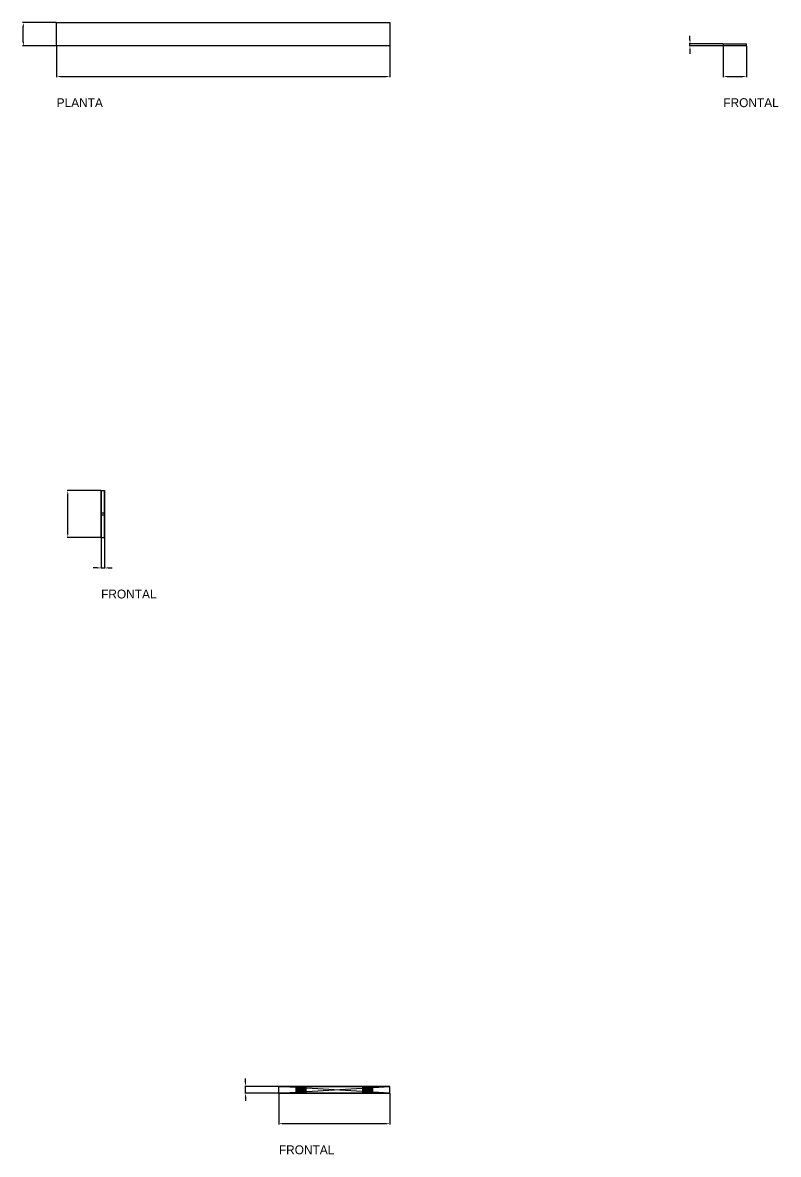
# Model space of a CAD drawing. Header units: millimetres. Extents: x -61 to 13940, y -87340 to 371.
# Drawn here: x 1139 to 2499, y -50144 to -48108 of the extents above; entities that cross this region are included whole.
import ezdxf

# ---------------------------------------------------------------- set-up
doc = ezdxf.new("R2010")
doc.units = ezdxf.units.MM
for name, color, linetype in [('R18_COTAS_P', 1, 'Continuous'), ('R18_PIEZAS_P', 3, 'Continuous'), ('R18_TEXTOS', 7, 'Continuous')]:
    doc.layers.add(name, color=color, linetype=linetype)
doc.dimstyles.get("Standard").update_dxf_attribs({"dimtxt": 2.5, "dimasz": 2.5, "dimexe": 1.25, "dimexo": 0.625, "dimtad": 1, "dimcen": 2.5, "dimazin": 3, "dimtfac": 1, "dimtmove": 0, "dimatfit": 3, "dimarcsym": 0})

# ---------------------------------------------------------------- blocks, each defined once
blk = doc.blocks.new('*D225')
at = {"layer": 'Defpoints', "color": 0, "transparency": 16777216}
for p in [(1200, -48150.1), (1800, -48150.1), (1800, -48205.1)]:
    blk.add_point(p, dxfattribs=at)
at = {"layer": 'R18_COTAS_P', "color": 0, "lineweight": -2, "transparency": 16777216}
for p, q in [((1200, -48150.7), (1200, -48206.3)), ((1800, -48150.7), (1800, -48206.3)), ((1207, -48205.1), (1793, -48205.1))]:
    blk.add_line(p, q, dxfattribs=at)
at = {"layer": 'R18_COTAS_P', "color": 0, "transparency": 16777216}
for points in [[(1207, -48203.9), (1207, -48206.2), (1200, -48205.1)], [(1793, -48203.9), (1793, -48206.2), (1800, -48205.1)]]:
    blk.add_solid(points, dxfattribs=at)
blk = doc.blocks.new('*D226')
at = {"layer": 'Defpoints', "color": 0, "transparency": 16777216}
for p in [(1140, -48108.1), (1200, -48108.1), (1200, -48150.1)]:
    blk.add_point(p, dxfattribs=at)
at = {"layer": 'R18_COTAS_P', "color": 0, "lineweight": -2, "transparency": 16777216}
for p, q in [((1199.4, -48108.1), (1138.8, -48108.1)), ((1140, -48143.1), (1140, -48115.1)), ((1199.4, -48150.1), (1138.8, -48150.1))]:
    blk.add_line(p, q, dxfattribs=at)
at = {"layer": 'R18_COTAS_P', "color": 0, "transparency": 16777216}
for points in [[(1138.8, -48115.1), (1141.2, -48115.1), (1140, -48108.1)], [(1138.8, -48143.1), (1141.2, -48143.1), (1140, -48150.1)]]:
    blk.add_solid(points, dxfattribs=at)
blk = doc.blocks.new('*D227')
at = {"layer": 'Defpoints', "color": 0, "transparency": 16777216}
for p in [(2400, -48150.1), (2442, -48150.1), (2442, -48205.1)]:
    blk.add_point(p, dxfattribs=at)
at = {"layer": 'R18_COTAS_P', "color": 0, "lineweight": -2, "transparency": 16777216}
for p, q in [((2400, -48150.7), (2400, -48206.3)), ((2442, -48150.7), (2442, -48206.3)), ((2407, -48205.1), (2435, -48205.1))]:
    blk.add_line(p, q, dxfattribs=at)
at = {"layer": 'R18_COTAS_P', "color": 0, "transparency": 16777216}
for points in [[(2407, -48203.9), (2407, -48206.2), (2400, -48205.1)], [(2435, -48203.9), (2435, -48206.2), (2442, -48205.1)]]:
    blk.add_solid(points, dxfattribs=at)
blk = doc.blocks.new('*D228')
at = {"layer": 'Defpoints', "color": 0, "transparency": 16777216}
for p in [(2340, -48146.1), (2400, -48146.1), (2400, -48150.1)]:
    blk.add_point(p, dxfattribs=at)
at = {"layer": 'R18_COTAS_P', "color": 0, "lineweight": -2, "transparency": 16777216}
for p, q in [((2340, -48139.1), (2340, -48132.1)), ((2399.4, -48146.1), (2338.8, -48146.1)), ((2399.4, -48150.1), (2338.8, -48150.1)), ((2340, -48150.1), (2340, -48146.1)), ((2340, -48157.1), (2340, -48164.1))]:
    blk.add_line(p, q, dxfattribs=at)
at = {"layer": 'R18_COTAS_P', "color": 0, "transparency": 16777216}
for points in [[(2338.8, -48139.1), (2341.2, -48139.1), (2340, -48146.1)], [(2338.8, -48157.1), (2341.2, -48157.1), (2340, -48150.1)]]:
    blk.add_solid(points, dxfattribs=at)
blk = doc.blocks.new('*D233')
at = {"layer": 'Defpoints', "color": 0, "transparency": 16777216}
for p in [(1280, -49034.2), (1286, -49034.2), (1286, -49089.2)]:
    blk.add_point(p, dxfattribs=at)
at = {"layer": 'R18_COTAS_P', "color": 0, "lineweight": -2, "transparency": 16777216}
for p, q in [((1280, -49034.8), (1280, -49090.5)), ((1286, -49034.8), (1286, -49090.5)), ((1273, -49089.2), (1266, -49089.2)), ((1280, -49089.2), (1286, -49089.2)), ((1293, -49089.2), (1300, -49089.2))]:
    blk.add_line(p, q, dxfattribs=at)
at = {"layer": 'R18_COTAS_P', "color": 0, "transparency": 16777216}
for points in [[(1273, -49088.1), (1273, -49090.4), (1280, -49089.2)], [(1293, -49088.1), (1293, -49090.4), (1286, -49089.2)]]:
    blk.add_solid(points, dxfattribs=at)
blk = doc.blocks.new('*D234')
at = {"layer": 'Defpoints', "color": 0, "transparency": 16777216}
for p in [(1220, -48950.1), (1280, -48950.1), (1280, -49034.2)]:
    blk.add_point(p, dxfattribs=at)
at = {"layer": 'R18_COTAS_P', "color": 0, "lineweight": -2, "transparency": 16777216}
for p, q in [((1279.4, -48950.1), (1218.8, -48950.1)), ((1220, -49027.2), (1220, -48957.1)), ((1279.4, -49034.2), (1218.8, -49034.2))]:
    blk.add_line(p, q, dxfattribs=at)
at = {"layer": 'R18_COTAS_P', "color": 0, "transparency": 16777216}
for points in [[(1218.8, -48957.1), (1221.2, -48957.1), (1220, -48950.1)], [(1218.8, -49027.2), (1221.2, -49027.2), (1220, -49034.2)]]:
    blk.add_solid(points, dxfattribs=at)
blk = doc.blocks.new('*D239')
at = {"layer": 'Defpoints', "color": 0, "transparency": 16777216}
for p in [(1600, -50034.2), (1800, -50034.2), (1800, -50089.2)]:
    blk.add_point(p, dxfattribs=at)
at = {"layer": 'R18_COTAS_P', "color": 0, "lineweight": -2, "transparency": 16777216}
for p, q in [((1600, -50034.8), (1600, -50090.5)), ((1800, -50034.8), (1800, -50090.5)), ((1607, -50089.2), (1793, -50089.2))]:
    blk.add_line(p, q, dxfattribs=at)
at = {"layer": 'R18_COTAS_P', "color": 0, "transparency": 16777216}
for points in [[(1607, -50088.1), (1607, -50090.4), (1600, -50089.2)], [(1793, -50088.1), (1793, -50090.4), (1800, -50089.2)]]:
    blk.add_solid(points, dxfattribs=at)
blk = doc.blocks.new('*D240')
at = {"layer": 'Defpoints', "color": 0, "transparency": 16777216}
for p in [(1540, -50022.2), (1600, -50022.2), (1600, -50034.2)]:
    blk.add_point(p, dxfattribs=at)
at = {"layer": 'R18_COTAS_P', "color": 0, "lineweight": -2, "transparency": 16777216}
for p, q in [((1540, -50015.2), (1540, -50008.2)), ((1599.4, -50022.2), (1538.8, -50022.2)), ((1540, -50034.2), (1540, -50022.2)), ((1599.4, -50034.2), (1538.8, -50034.2)), ((1540, -50041.2), (1540, -50048.2))]:
    blk.add_line(p, q, dxfattribs=at)
at = {"layer": 'R18_COTAS_P', "color": 0, "transparency": 16777216}
for points in [[(1538.8, -50015.2), (1541.2, -50015.2), (1540, -50022.2)], [(1538.8, -50041.2), (1541.2, -50041.2), (1540, -50034.2)]]:
    blk.add_solid(points, dxfattribs=at)

msp = doc.modelspace()

# ---------------------------------------------------------------- linework, layer by layer
at = {"layer": 'R18_PIEZAS_P'}
for p, q in [((1200, -48108.077), (1800, -48108.077)), ((1200, -48150.077), (1200, -48108.077)), ((1800, -48108.077), (1800, -48150.077)), ((1800, -48150.077), (1200, -48150.077)), ((2400, -48146.077), (2442, -48146.077)), ((2400, -48146.077), (2400, -48150.077)), ((2442, -48150.077), (2400, -48150.077)), ((2442, -48150.077), (2442, -48146.077)), ((1280, -48950.077), (1280, -48990.077)), ((1280, -48994.219), (1280, -48950.077)), ((1280, -48950.077), (1286, -48950.077)), ((1286, -48990.077), (1286, -48950.077)), ((1286, -48950.077), (1286, -48994.219)), ((1280, -48990.077), (1280, -49034.219)), ((1280, -48990.077), (1286, -48990.077)), ((1280, -49034.219), (1280, -48994.219)), ((1286, -48994.219), (1280, -48994.219)), ((1286, -49034.219), (1286, -48990.077)), ((1286, -48994.219), (1286, -49034.219)), ((1280, -49034.219), (1286, -49034.219)), ((1760, -50022.219), (1600, -50022.219)), ((1600, -50022.219), (1757.671, -50022.219)), ((1600, -50022.219), (1640, -50022.219)), ((1642.329, -50022.219), (1600, -50022.219)), ((1600, -50022.219), (1637.671, -50022.219)), ((1800, -50022.219), (1600, -50022.219)), ((1600, -50022.219), (1755.5, -50022.219)), ((1644.5, -50022.219), (1600, -50022.219)), ((1600, -50022.219), (1635.5, -50022.219)), ((1600, -50022.219), (1753.636, -50022.219)), ((1600, -50022.219), (1633.636, -50022.219)), ((1600, -50022.219), (1752.206, -50022.219)), ((1600, -50022.219), (1632.206, -50022.219)), ((1600, -50022.219), (1751.307, -50022.219)), ((1600, -50022.219), (1631.307, -50022.219)), ((1600, -50022.219), (1751, -50022.219)), ((1600, -50022.219), (1631, -50022.219)), ((1762.329, -50022.219), (1600, -50022.219)), ((1600, -50034.219), (1600, -50022.219)), ((1800, -50034.219), (1600, -50022.219)), ((1600, -50034.219), (1800, -50022.219)), ((1631, -50022.219), (1631.307, -50022.219)), ((1640, -50022.219), (1631, -50022.219)), ((1637.671, -50022.219), (1631, -50022.219)), ((1635.5, -50022.219), (1631, -50022.219)), ((1633.636, -50022.219), (1631, -50022.219)), ((1632.206, -50022.219), (1631, -50022.219)), ((1631, -50034.219), (1631.307, -50022.219)), ((1631, -50034.219), (1631, -50022.219)), ((1631.307, -50034.219), (1631, -50022.219)), ((1631.307, -50022.219), (1632.206, -50022.219)), ((1640, -50022.219), (1631.307, -50022.219)), ((1631.307, -50034.219), (1632.206, -50022.219)), ((1631.307, -50034.219), (1631.307, -50022.219)), ((1632.206, -50034.219), (1631.307, -50022.219)), ((1632.206, -50022.219), (1633.636, -50022.219)), ((1640, -50022.219), (1632.206, -50022.219)), ((1632.206, -50034.219), (1633.636, -50022.219)), ((1632.206, -50034.219), (1632.206, -50022.219)), ((1633.636, -50034.219), (1632.206, -50022.219)), ((1633.636, -50022.219), (1635.5, -50022.219)), ((1640, -50022.219), (1633.636, -50022.219)), ((1633.636, -50034.219), (1635.5, -50022.219)), ((1633.636, -50034.219), (1633.636, -50022.219)), ((1635.5, -50034.219), (1633.636, -50022.219)), ((1635.5, -50022.219), (1637.671, -50022.219)), ((1640, -50022.219), (1635.5, -50022.219)), ((1635.5, -50034.219), (1637.671, -50022.219)), ((1635.5, -50034.219), (1635.5, -50022.219)), ((1637.671, -50034.219), (1635.5, -50022.219)), ((1637.671, -50022.219), (1640, -50022.219)), ((1637.671, -50034.219), (1640, -50022.219)), ((1637.671, -50034.219), (1637.671, -50022.219)), ((1640, -50034.219), (1637.671, -50022.219)), ((1640, -50022.219), (1642.329, -50022.219)), ((1640, -50022.219), (1644.5, -50022.219)), ((1640, -50022.219), (1646.364, -50022.219)), ((1640, -50022.219), (1647.794, -50022.219)), ((1640, -50022.219), (1648.693, -50022.219)), ((1640, -50022.219), (1649, -50022.219)), ((1640, -50022.219), (1640, -50034.219)), ((1642.329, -50034.219), (1640, -50022.219)), ((1640, -50034.219), (1642.329, -50022.219)), ((1642.329, -50022.219), (1644.5, -50022.219)), ((1642.329, -50022.219), (1649, -50022.219)), ((1642.329, -50034.219), (1642.329, -50022.219)), ((1644.5, -50034.219), (1642.329, -50022.219)), ((1642.329, -50034.219), (1644.5, -50022.219)), ((1646.364, -50022.219), (1644.5, -50022.219)), ((1644.5, -50022.219), (1649, -50022.219)), ((1644.5, -50022.219), (1753.636, -50022.219)), ((1760, -50022.219), (1644.5, -50022.219)), ((1644.5, -50034.219), (1644.5, -50022.219)), ((1646.364, -50034.219), (1644.5, -50022.219)), ((1644.5, -50034.219), (1646.364, -50022.219)), ((1647.794, -50022.219), (1646.364, -50022.219)), ((1646.364, -50022.219), (1649, -50022.219)), ((1646.364, -50022.219), (1753.636, -50022.219)), ((1646.364, -50022.219), (1751, -50022.219)), ((1646.364, -50022.219), (1751.307, -50022.219)), ((1646.364, -50022.219), (1752.206, -50022.219)), ((1760, -50022.219), (1646.364, -50022.219)), ((1646.364, -50034.219), (1646.364, -50022.219)), ((1647.794, -50034.219), (1646.364, -50022.219)), ((1646.364, -50034.219), (1647.794, -50022.219)), ((1648.693, -50022.219), (1647.794, -50022.219)), ((1647.794, -50022.219), (1649, -50022.219)), ((1647.794, -50022.219), (1753.636, -50022.219)), ((1760, -50022.219), (1647.794, -50022.219)), ((1647.794, -50034.219), (1647.794, -50022.219)), ((1648.693, -50034.219), (1647.794, -50022.219)), ((1647.794, -50034.219), (1648.693, -50022.219)), ((1649, -50022.219), (1648.693, -50022.219)), ((1648.693, -50022.219), (1753.636, -50022.219)), ((1648.693, -50022.219), (1760, -50022.219)), ((1648.693, -50034.219), (1648.693, -50022.219)), ((1649, -50034.219), (1648.693, -50022.219)), ((1648.693, -50034.219), (1649, -50022.219)), ((1649, -50022.219), (1753.636, -50022.219)), ((1649, -50022.219), (1755.5, -50022.219)), ((1649, -50022.219), (1757.671, -50022.219)), ((1649, -50022.219), (1760, -50022.219)), ((1649, -50034.219), (1649, -50022.219)), ((1751, -50022.219), (1751.307, -50022.219)), ((1760, -50022.219), (1751, -50022.219)), ((1757.671, -50022.219), (1751, -50022.219)), ((1755.5, -50022.219), (1751, -50022.219)), ((1753.636, -50022.219), (1751, -50022.219)), ((1751, -50034.219), (1751.307, -50022.219)), ((1751, -50034.219), (1751, -50022.219)), ((1751.307, -50034.219), (1751, -50022.219)), ((1751.307, -50022.219), (1752.206, -50022.219)), ((1760, -50022.219), (1751.307, -50022.219)), ((1751.307, -50034.219), (1752.206, -50022.219)), ((1751.307, -50034.219), (1751.307, -50022.219)), ((1752.206, -50034.219), (1751.307, -50022.219)), ((1752.206, -50022.219), (1753.636, -50022.219)), ((1760, -50022.219), (1752.206, -50022.219)), ((1752.206, -50034.219), (1753.636, -50022.219)), ((1752.206, -50034.219), (1752.206, -50022.219)), ((1753.636, -50034.219), (1752.206, -50022.219)), ((1753.636, -50022.219), (1755.5, -50022.219)), ((1760, -50022.219), (1753.636, -50022.219)), ((1753.636, -50034.219), (1755.5, -50022.219)), ((1753.636, -50034.219), (1753.636, -50022.219)), ((1755.5, -50034.219), (1753.636, -50022.219)), ((1755.5, -50022.219), (1757.671, -50022.219)), ((1760, -50022.219), (1755.5, -50022.219)), ((1755.5, -50034.219), (1757.671, -50022.219)), ((1755.5, -50034.219), (1755.5, -50022.219)), ((1757.671, -50034.219), (1755.5, -50022.219)), ((1757.671, -50022.219), (1760, -50022.219)), ((1757.671, -50034.219), (1760, -50022.219)), ((1757.671, -50034.219), (1757.671, -50022.219)), ((1760, -50034.219), (1757.671, -50022.219)), ((1760, -50022.219), (1762.329, -50022.219)), ((1760, -50022.219), (1800, -50022.219)), ((1760, -50022.219), (1760, -50034.219)), ((1762.329, -50034.219), (1760, -50022.219)), ((1760, -50034.219), (1762.329, -50022.219)), ((1762.329, -50022.219), (1800, -50022.219)), ((1764.5, -50022.219), (1762.329, -50022.219)), ((1762.329, -50022.219), (1766.364, -50022.219)), ((1762.329, -50022.219), (1767.794, -50022.219)), ((1762.329, -50022.219), (1768.693, -50022.219)), ((1762.329, -50022.219), (1769, -50022.219)), ((1762.329, -50034.219), (1762.329, -50022.219)), ((1764.5, -50034.219), (1762.329, -50022.219)), ((1762.329, -50034.219), (1764.5, -50022.219)), ((1764.5, -50022.219), (1800, -50022.219)), ((1766.364, -50022.219), (1764.5, -50022.219)), ((1764.5, -50022.219), (1769, -50022.219)), ((1764.5, -50034.219), (1764.5, -50022.219)), ((1766.364, -50034.219), (1764.5, -50022.219)), ((1764.5, -50034.219), (1766.364, -50022.219)), ((1766.364, -50022.219), (1800, -50022.219)), ((1767.794, -50022.219), (1766.364, -50022.219)), ((1766.364, -50022.219), (1769, -50022.219)), ((1766.364, -50034.219), (1766.364, -50022.219)), ((1767.794, -50034.219), (1766.364, -50022.219)), ((1766.364, -50034.219), (1767.794, -50022.219)), ((1767.794, -50022.219), (1800, -50022.219)), ((1768.693, -50022.219), (1767.794, -50022.219)), ((1767.794, -50022.219), (1769, -50022.219)), ((1767.794, -50034.219), (1767.794, -50022.219)), ((1768.693, -50034.219), (1767.794, -50022.219)), ((1767.794, -50034.219), (1768.693, -50022.219)), ((1768.693, -50022.219), (1800, -50022.219)), ((1769, -50022.219), (1768.693, -50022.219)), ((1768.693, -50034.219), (1768.693, -50022.219)), ((1769, -50034.219), (1768.693, -50022.219)), ((1768.693, -50034.219), (1769, -50022.219)), ((1769, -50022.219), (1800, -50022.219)), ((1769, -50034.219), (1769, -50022.219)), ((1800, -50034.219), (1800, -50022.219)), ((1600, -50034.219), (1760, -50034.219)), ((1757.671, -50034.219), (1600, -50034.219)), ((1640, -50034.219), (1600, -50034.219)), ((1600, -50034.219), (1642.329, -50034.219)), ((1637.671, -50034.219), (1600, -50034.219)), ((1600, -50034.219), (1800, -50034.219)), ((1755.5, -50034.219), (1600, -50034.219)), ((1600, -50034.219), (1644.5, -50034.219)), ((1635.5, -50034.219), (1600, -50034.219)), ((1753.636, -50034.219), (1600, -50034.219)), ((1633.636, -50034.219), (1600, -50034.219)), ((1752.206, -50034.219), (1600, -50034.219)), ((1632.206, -50034.219), (1600, -50034.219)), ((1751.307, -50034.219), (1600, -50034.219)), ((1631.307, -50034.219), (1600, -50034.219)), ((1751, -50034.219), (1600, -50034.219)), ((1631, -50034.219), (1600, -50034.219)), ((1600, -50034.219), (1762.329, -50034.219)), ((1631.307, -50034.219), (1631, -50034.219)), ((1631, -50034.219), (1640, -50034.219)), ((1631, -50034.219), (1637.671, -50034.219)), ((1631, -50034.219), (1635.5, -50034.219)), ((1631, -50034.219), (1633.636, -50034.219)), ((1631, -50034.219), (1632.206, -50034.219)), ((1632.206, -50034.219), (1631.307, -50034.219)), ((1631.307, -50034.219), (1640, -50034.219)), ((1633.636, -50034.219), (1632.206, -50034.219)), ((1632.206, -50034.219), (1640, -50034.219)), ((1635.5, -50034.219), (1633.636, -50034.219)), ((1633.636, -50034.219), (1640, -50034.219)), ((1637.671, -50034.219), (1635.5, -50034.219)), ((1635.5, -50034.219), (1640, -50034.219)), ((1640, -50034.219), (1637.671, -50034.219)), ((1642.329, -50034.219), (1640, -50034.219)), ((1644.5, -50034.219), (1640, -50034.219)), ((1646.364, -50034.219), (1640, -50034.219)), ((1647.794, -50034.219), (1640, -50034.219)), ((1648.693, -50034.219), (1640, -50034.219)), ((1649, -50034.219), (1640, -50034.219)), ((1644.5, -50034.219), (1642.329, -50034.219)), ((1649, -50034.219), (1642.329, -50034.219)), ((1644.5, -50034.219), (1646.364, -50034.219)), ((1649, -50034.219), (1644.5, -50034.219)), ((1753.636, -50034.219), (1644.5, -50034.219)), ((1644.5, -50034.219), (1760, -50034.219)), ((1646.364, -50034.219), (1647.794, -50034.219)), ((1649, -50034.219), (1646.364, -50034.219)), ((1753.636, -50034.219), (1646.364, -50034.219)), ((1751, -50034.219), (1646.364, -50034.219)), ((1751.307, -50034.219), (1646.364, -50034.219)), ((1752.206, -50034.219), (1646.364, -50034.219)), ((1646.364, -50034.219), (1760, -50034.219)), ((1647.794, -50034.219), (1648.693, -50034.219)), ((1649, -50034.219), (1647.794, -50034.219)), ((1753.636, -50034.219), (1647.794, -50034.219)), ((1647.794, -50034.219), (1760, -50034.219)), ((1648.693, -50034.219), (1649, -50034.219)), ((1753.636, -50034.219), (1648.693, -50034.219)), ((1760, -50034.219), (1648.693, -50034.219)), ((1753.636, -50034.219), (1649, -50034.219)), ((1755.5, -50034.219), (1649, -50034.219)), ((1757.671, -50034.219), (1649, -50034.219)), ((1760, -50034.219), (1649, -50034.219)), ((1751.307, -50034.219), (1751, -50034.219)), ((1751, -50034.219), (1760, -50034.219)), ((1751, -50034.219), (1757.671, -50034.219)), ((1751, -50034.219), (1755.5, -50034.219)), ((1751, -50034.219), (1753.636, -50034.219)), ((1752.206, -50034.219), (1751.307, -50034.219)), ((1751.307, -50034.219), (1760, -50034.219)), ((1753.636, -50034.219), (1752.206, -50034.219)), ((1752.206, -50034.219), (1760, -50034.219)), ((1755.5, -50034.219), (1753.636, -50034.219)), ((1753.636, -50034.219), (1760, -50034.219)), ((1757.671, -50034.219), (1755.5, -50034.219)), ((1755.5, -50034.219), (1760, -50034.219)), ((1760, -50034.219), (1757.671, -50034.219)), ((1762.329, -50034.219), (1760, -50034.219)), ((1800, -50034.219), (1760, -50034.219)), ((1800, -50034.219), (1762.329, -50034.219)), ((1762.329, -50034.219), (1764.5, -50034.219)), ((1766.364, -50034.219), (1762.329, -50034.219)), ((1767.794, -50034.219), (1762.329, -50034.219)), ((1768.693, -50034.219), (1762.329, -50034.219)), ((1769, -50034.219), (1762.329, -50034.219)), ((1800, -50034.219), (1764.5, -50034.219)), ((1764.5, -50034.219), (1766.364, -50034.219)), ((1769, -50034.219), (1764.5, -50034.219)), ((1800, -50034.219), (1766.364, -50034.219)), ((1766.364, -50034.219), (1767.794, -50034.219)), ((1769, -50034.219), (1766.364, -50034.219)), ((1800, -50034.219), (1767.794, -50034.219)), ((1767.794, -50034.219), (1768.693, -50034.219)), ((1769, -50034.219), (1767.794, -50034.219)), ((1800, -50034.219), (1768.693, -50034.219)), ((1768.693, -50034.219), (1769, -50034.219)), ((1800, -50034.219), (1769, -50034.219))]:
    msp.add_line(p, q, dxfattribs=at)

# ---------------------------------------------------------------- texts
at = {"layer": 'R18_TEXTOS'}
for s, p in [('PLANTA', (1200, -48260.077)), ('FRONTAL', (2400, -48260.077)), ('FRONTAL', (1280, -49144.219)), ('FRONTAL', (1600, -50144.219))]:
    msp.add_text(s, height=16, dxfattribs=at).set_placement(p)

# ---------------------------------------------------------------- dimensions: what is measured, and where the dimension line sits
at = {"layer": 'R18_COTAS_P'}
for base, p1, p2, picture, middle in [((1140, -48108.077), (1200, -48150.077), (1200, -48108.077), '*D226', (1140, -48129.077)), ((2340, -48146.077), (2400, -48150.077), (2400, -48146.077), '*D228', (2340, -48148.077)), ((1220, -48950.077), (1280, -49034.219), (1280, -48950.077), '*D234', (1220, -48992.148)), ((1540, -50022.219), (1600, -50034.219), (1600, -50022.219), '*D240', (1540, -50028.219))]:
    dim = msp.add_linear_dim(base=base, p1=p1, p2=p2, angle=90, dimstyle='Standard', override={"dimtxt": 16, "dimasz": 7, "dimtad": 1, "dimdec": 2}, dxfattribs=at)
    dim.commit()
    dim.dimension.update_dxf_attribs({"geometry": picture, "text_midpoint": middle})
for base, p1, p2, picture, middle in [((1800, -48205.077), (1200, -48150.077), (1800, -48150.077), '*D225', (1500, -48205.077)), ((2442, -48205.077), (2400, -48150.077), (2442, -48150.077), '*D227', (2421, -48205.077)), ((1286, -49089.219), (1280, -49034.219), (1286, -49034.219), '*D233', (1283, -49089.219)), ((1800, -50089.219), (1600, -50034.219), (1800, -50034.219), '*D239', (1700, -50089.219))]:
    dim = msp.add_linear_dim(base=base, p1=p1, p2=p2, dimstyle='Standard', override={"dimtxt": 16, "dimasz": 7, "dimtad": 1, "dimdec": 2}, dxfattribs=at)
    dim.commit()
    dim.dimension.update_dxf_attribs({"geometry": picture, "text_midpoint": middle})

doc.saveas('drawing.dxf')
